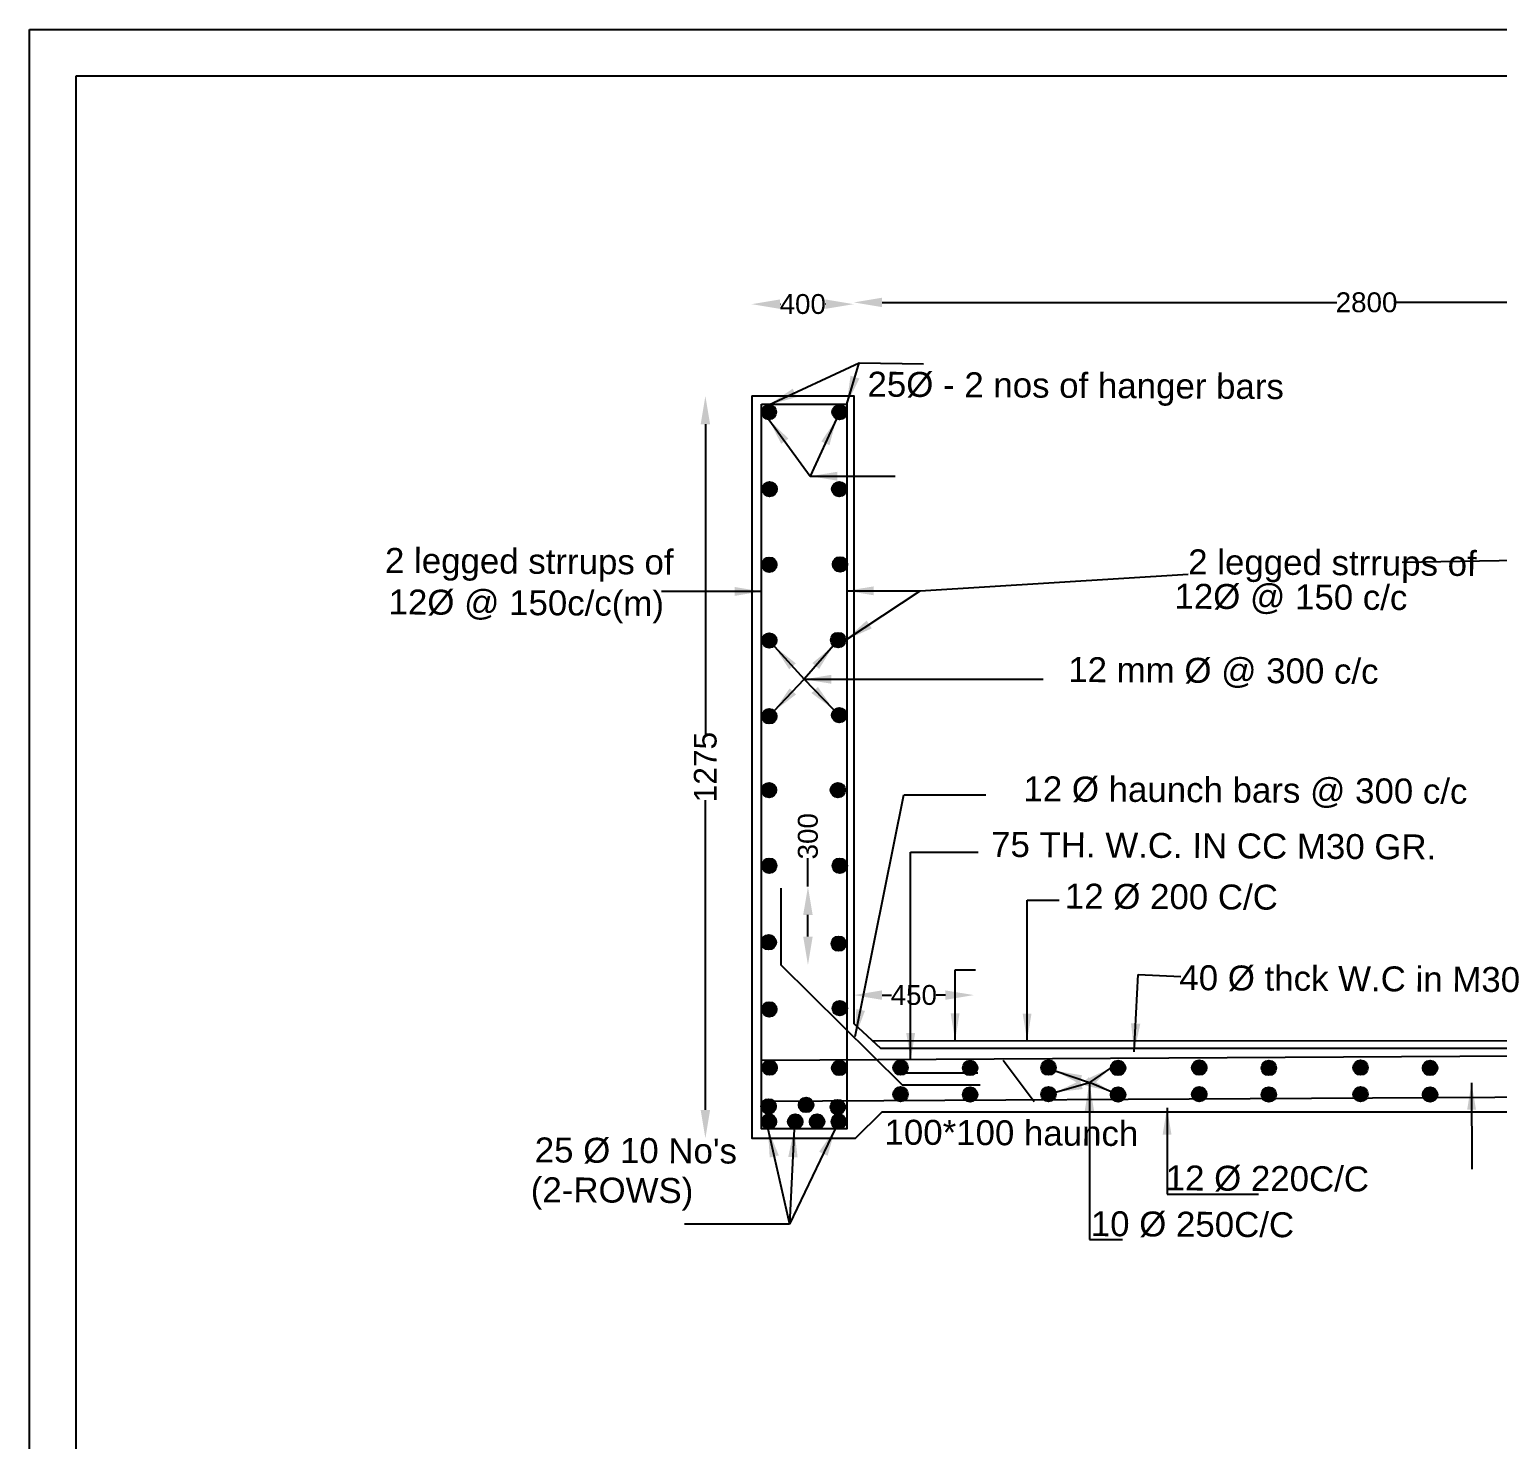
# Model space of a CAD drawing. Header units: millimetres. Extents: x 119690 to 138539, y -2815 to 10204.
# Drawn here: x 119690 to 124864, y 5234 to 10204 of the extents above; entities that cross this region are included whole.
import ezdxf

# ---------------------------------------------------------------- set-up
doc = ezdxf.new("R2010")
doc.units = ezdxf.units.MM
doc.header["$MEASUREMENT"] = 0
doc.layers.add('DRAWING', color=7, linetype='Continuous')
doc.layers.add('TEXT', color=7, linetype='Continuous')
doc.styles.get("Standard").update_dxf_attribs({"font": 'arial.ttf'})
doc.dimstyles.get("Standard").update_dxf_attribs({"dimtxt": 110, "dimasz": 100, "dimexe": 0.18, "dimexo": 0.0625, "dimgap": 0.09, "dimtad": 0, "dimdec": 0, "dimzin": 0, "dimdsep": 46, "dimtxsty": 'Standard', "dimcen": 0.09, "dimse1": 1, "dimse2": 1, "dimadec": 0, "dimazin": 0, "dimtfac": 1, "dimtdec": 0, "dimtofl": 0, "dimtmove": 0, "dimatfit": 3, "dimfxl": 1, "dimtolj": 1, "dimtzin": 0, "dimarcsym": 0})

# ---------------------------------------------------------------- blocks, each defined once
blk = doc.blocks.new('*D28')
at = {"layer": 'Defpoints', "color": 0}
for p in [(122235.1, 8912.1), (122071.8, 6295.7), (122235.1, 6295.7)]:
    blk.add_point(p, dxfattribs=at)
at = {"layer": 'TEXT', "color": 0, "lineweight": -2}
for p, q in [((122071.8, 8812.1), (122071.8, 7720)), ((122071.8, 6395.7), (122071.8, 7487.8))]:
    blk.add_line(p, q, dxfattribs=at)
at = {"layer": 'TEXT', "color": 0}
for points in [[(122055.2, 8812.1), (122088.5, 8812.1), (122071.8, 8912.1)], [(122055.2, 6395.7), (122088.5, 6395.7), (122071.8, 6295.7)]]:
    blk.add_solid(points, dxfattribs=at)
at = {"layer": 'TEXT', "color": 0, "insert": (122071.8, 7603.9), "char_height": 80, "attachment_point": 5, "rotation": 90}
blk.add_mtext('\\A1;1275', dxfattribs=at)
blk = doc.blocks.new('*D26')
at = {"layer": 'Defpoints', "color": 0}
for p in [(122420.1, 7182.8), (122433.2, 7182.8), (122422.9, 6906.4)]:
    blk.add_point(p, dxfattribs=at)
at = {"layer": 'DRAWING', "color": 0, "lineweight": -2}
for p, q in [((122433.2, 7182.8), (122433.2, 7282.8)), ((122433.2, 7006.4), (122433.2, 7082.8))]:
    blk.add_line(p, q, dxfattribs=at)
at = {"layer": 'DRAWING', "color": 0}
for points in [[(122416.5, 7082.8), (122449.8, 7082.8), (122433.2, 7182.8)], [(122416.5, 7006.4), (122449.8, 7006.4), (122433.2, 6906.4)]]:
    blk.add_solid(points, dxfattribs=at)
at = {"layer": 'DRAWING', "color": 0, "insert": (122433.2, 7360.1), "char_height": 70, "attachment_point": 5, "rotation": 90}
blk.add_mtext('\\A1;300', dxfattribs=at)
blk = doc.blocks.new('*D30')
at = {"layer": 'Defpoints', "color": 0}
for p in [(122594.7, 9241.5), (122594.7, 8912.1), (126158.1, 8939)]:
    blk.add_point(p, dxfattribs=at)
at = {"layer": 'DRAWING', "color": 0, "lineweight": -2}
for p, q in [((122694.7, 9241.5), (124296.6, 9241.5)), ((126058.1, 9241.5), (124506.8, 9241.5))]:
    blk.add_line(p, q, dxfattribs=at)
at = {"layer": 'DRAWING', "color": 0}
for points in [[(122694.7, 9258.2), (122694.7, 9224.8), (122594.7, 9241.5)], [(126058.1, 9258.2), (126058.1, 9224.8), (126158.1, 9241.5)]]:
    blk.add_solid(points, dxfattribs=at)
at = {"layer": 'DRAWING', "color": 0, "insert": (124401.7, 9241.5), "char_height": 70, "attachment_point": 5}
blk.add_mtext('\\A1;2800', dxfattribs=at)
blk = doc.blocks.new('*D27')
at = {"layer": 'Defpoints', "color": 0}
for p in [(122235.1, 9235.4), (122235.1, 8912.1), (122594.7, 8912.1)]:
    blk.add_point(p, dxfattribs=at)
at = {"layer": 'DRAWING', "color": 0, "lineweight": -2}
for p, q in [((122335.1, 9235.4), (122336.2, 9235.4)), ((122494.7, 9235.4), (122493.6, 9235.4))]:
    blk.add_line(p, q, dxfattribs=at)
at = {"layer": 'DRAWING', "color": 0}
for points in [[(122335.1, 9252), (122335.1, 9218.7), (122235.1, 9235.4)], [(122494.7, 9252), (122494.7, 9218.7), (122594.7, 9235.4)]]:
    blk.add_solid(points, dxfattribs=at)
at = {"layer": 'DRAWING', "color": 0, "insert": (122414.9, 9235.4), "char_height": 70, "attachment_point": 5}
blk.add_mtext('\\A1;400', dxfattribs=at)
blk = doc.blocks.new('*D35')
at = {"layer": 'Defpoints', "color": 0}
for p in [(122594.7, 6803.7), (123017.7, 6802.6), (123017.7, 6800.3)]:
    blk.add_point(p, dxfattribs=at)
at = {"layer": 'DRAWING', "color": 0, "lineweight": -2}
for p, q in [((122694.7, 6800.3), (122727.5, 6800.3)), ((122917.7, 6800.3), (122884.9, 6800.3))]:
    blk.add_line(p, q, dxfattribs=at)
at = {"layer": 'DRAWING', "color": 0}
for points in [[(122694.7, 6816.9), (122694.7, 6783.6), (122594.7, 6800.3)], [(122917.7, 6816.9), (122917.7, 6783.6), (123017.7, 6800.3)]]:
    blk.add_solid(points, dxfattribs=at)
at = {"layer": 'DRAWING', "color": 0, "insert": (122806.2, 6800.3), "char_height": 70, "attachment_point": 5}
blk.add_mtext('\\A1;450', dxfattribs=at)

msp = doc.modelspace()

# ---------------------------------------------------------------- hatches: boundary and pattern name
at = {"layer": 'DRAWING'}
h = msp.add_hatch(color=256, dxfattribs=at)
h.paths.add_polyline_path([(122321.4, 8854.8, 0.183648), (122314.8, 8871.9), (122276.3, 8871.9, 0.106401), (122271, 8862.4), (122271, 8847.1, 0.85914)])
h.paths.add_polyline_path([(122276.3, 8871.9), (122314.8, 8871.9, 0.449154)])
h = msp.add_hatch(color=256, dxfattribs=at)
h.paths.add_polyline_path([(122570.7, 8854.8, 0.183648), (122564.2, 8871.9), (122525.7, 8871.9, 0.106401), (122520.3, 8862.4), (122520.3, 8847.1, 0.85914)])
h.paths.add_polyline_path([(122525.7, 8871.9), (122564.2, 8871.9, 0.449154)])
h = msp.add_hatch(color=256, dxfattribs=at)
h.paths.add_polyline_path([(122323.9, 8583.6, 0.183648), (122317.4, 8600.7), (122278.9, 8600.7, 0.106401), (122273.5, 8591.3), (122273.5, 8575.9, 0.85914)])
h.paths.add_polyline_path([(122278.9, 8600.7), (122317.4, 8600.7, 0.449154)])
h = msp.add_hatch(color=256, dxfattribs=at)
h.paths.add_polyline_path([(122569.4, 8583.6, 0.183648), (122562.9, 8600.7), (122524.3, 8600.7, 0.106401), (122519, 8591.3), (122519, 8575.9, 0.85914)])
h.paths.add_polyline_path([(122524.3, 8600.7), (122562.9, 8600.7, 0.449154)])
h = msp.add_hatch(color=256, dxfattribs=at)
h.paths.add_polyline_path([(122322.7, 8317.1, 0.183648), (122316.2, 8334.3), (122277.6, 8334.3, 0.106401), (122272.3, 8324.8), (122272.3, 8309.5, 0.85914)])
h.paths.add_polyline_path([(122277.6, 8334.3), (122316.2, 8334.3, 0.449154)])
h = msp.add_hatch(color=256, dxfattribs=at)
h.paths.add_polyline_path([(122572, 8318.4, 0.183648), (122565.5, 8335.6), (122527, 8335.6, 0.106401), (122521.6, 8326.1), (122521.6, 8310.8, 0.85914)])
h.paths.add_polyline_path([(122527, 8335.6), (122565.5, 8335.6, 0.449154)])
h = msp.add_hatch(color=256, dxfattribs=at)
h.paths.add_polyline_path([(122322.7, 8050.2, 0.183648), (122316.2, 8067.3), (122277.6, 8067.3, 0.106401), (122272.3, 8057.9), (122272.3, 8042.5, 0.85914)])
h.paths.add_polyline_path([(122277.6, 8067.3), (122316.2, 8067.3, 0.449154)])
h = msp.add_hatch(color=256, dxfattribs=at)
h.paths.add_polyline_path([(122565.5, 8051.5, 0.183648), (122559, 8068.6), (122520.4, 8068.6, 0.106401), (122515.1, 8059.2), (122515.1, 8043.8, 0.85914)])
h.paths.add_polyline_path([(122520.4, 8068.6), (122559, 8068.6, 0.449154)])
h = msp.add_hatch(color=256, dxfattribs=at)
h.paths.add_polyline_path([(122322.7, 7783, 0.183648), (122316.2, 7800.1), (122277.6, 7800.1, 0.106401), (122272.3, 7790.7), (122272.3, 7775.3, 0.85914)])
h.paths.add_polyline_path([(122277.6, 7800.1), (122316.2, 7800.1, 0.449154)])
h = msp.add_hatch(color=256, dxfattribs=at)
h.paths.add_polyline_path([(122569.4, 7786.9, 0.183648), (122562.9, 7804), (122524.3, 7804, 0.106401), (122519, 7794.6), (122519, 7779.2, 0.85914)])
h.paths.add_polyline_path([(122524.3, 7804), (122562.9, 7804, 0.449154)])
h = msp.add_hatch(color=256, dxfattribs=at)
h.paths.add_polyline_path([(122321.8, 7522.7, 0.183648), (122315.3, 7539.8), (122276.7, 7539.8, 0.106401), (122271.4, 7530.3), (122271.4, 7515, 0.85914)])
h.paths.add_polyline_path([(122276.7, 7539.8), (122315.3, 7539.8, 0.449154)])
h = msp.add_hatch(color=256, dxfattribs=at)
h.paths.add_polyline_path([(122564.5, 7522.7, 0.183648), (122558, 7539.8), (122519.5, 7539.8, 0.106401), (122514.1, 7530.3), (122514.1, 7515, 0.85914)])
h.paths.add_polyline_path([(122519.5, 7539.8), (122558, 7539.8, 0.449154)])
h = msp.add_hatch(color=256, dxfattribs=at)
h.paths.add_polyline_path([(122322.6, 7256.2, 0.183648), (122316.1, 7273.3), (122277.6, 7273.3, 0.106401), (122272.2, 7263.9), (122272.2, 7248.5, 0.85914)])
h.paths.add_polyline_path([(122277.6, 7273.3), (122316.1, 7273.3, 0.449154)])
h = msp.add_hatch(color=256, dxfattribs=at)
h.paths.add_polyline_path([(122571, 7256.2, 0.183648), (122564.5, 7273.3), (122526, 7273.3, 0.106401), (122520.6, 7263.9), (122520.6, 7248.5, 0.85914)])
h.paths.add_polyline_path([(122526, 7273.3), (122564.5, 7273.3, 0.449154)])
h = msp.add_hatch(color=256, dxfattribs=at)
h.paths.add_polyline_path([(122321, 6986.4, 0.183648), (122314.5, 7003.6), (122276, 7003.6, 0.106401), (122270.6, 6994.1), (122270.6, 6978.8, 0.85914)])
h.paths.add_polyline_path([(122276, 7003.6), (122314.5, 7003.6, 0.449154)])
h = msp.add_hatch(color=256, dxfattribs=at)
h.paths.add_polyline_path([(122567.7, 6981.6, 0.183648), (122561.2, 6998.7), (122522.7, 6998.7, 0.106401), (122517.4, 6989.2), (122517.4, 6973.9, 0.85914)])
h.paths.add_polyline_path([(122522.7, 6998.7), (122561.2, 6998.7, 0.449154)])
h = msp.add_hatch(color=256, dxfattribs=at)
h.paths.add_polyline_path([(122571, 6754.1, 0.183648), (122564.5, 6771.2), (122526, 6771.2, 0.106401), (122520.6, 6761.8), (122520.6, 6746.4, 0.85914)])
h.paths.add_polyline_path([(122526, 6771.2), (122564.5, 6771.2, 0.449154)])
h = msp.add_hatch(color=256, dxfattribs=at)
h.paths.add_polyline_path([(122322.7, 6750, 0.183648), (122316.2, 6767.2), (122277.6, 6767.2, 0.106401), (122272.3, 6757.7), (122272.3, 6742.4, 0.85914)])
h.paths.add_polyline_path([(122277.6, 6767.2), (122316.2, 6767.2, 0.449154)])
h = msp.add_hatch(color=256, dxfattribs=at)
h.paths.add_polyline_path([(122324, 6544.6, 0.183648), (122317.5, 6561.7), (122279, 6561.7, 0.106401), (122273.6, 6552.3), (122273.6, 6536.9, 0.85914)])
h.paths.add_polyline_path([(122279, 6561.7), (122317.5, 6561.7, 0.449154)])
h = msp.add_hatch(color=256, dxfattribs=at)
h.paths.add_polyline_path([(122569.1, 6543.6, 0.183648), (122562.6, 6560.7), (122524, 6560.7, 0.106401), (122518.7, 6551.3), (122518.7, 6535.9, 0.85914)])
h.paths.add_polyline_path([(122524, 6560.7), (122562.6, 6560.7, 0.449154)])
h = msp.add_hatch(color=256, dxfattribs=at)
h.paths.add_polyline_path([(122785.3, 6544.6, 0.183648), (122778.8, 6561.7), (122740.3, 6561.7, 0.106401), (122734.9, 6552.3), (122734.9, 6536.9, 0.85914)])
h.paths.add_polyline_path([(122740.3, 6561.7), (122778.8, 6561.7, 0.449154)])
h = msp.add_hatch(color=256, dxfattribs=at)
h.paths.add_polyline_path([(123030.3, 6543.6, 0.183648), (123023.8, 6560.7), (122985.3, 6560.7, 0.106401), (122979.9, 6551.3), (122979.9, 6535.9, 0.85914)])
h.paths.add_polyline_path([(122985.3, 6560.7), (123023.8, 6560.7, 0.449154)])
h = msp.add_hatch(color=256, dxfattribs=at)
h.paths.add_polyline_path([(123306.7, 6544.6, 0.183648), (123300.1, 6561.7), (123261.6, 6561.7, 0.106401), (123256.3, 6552.3), (123256.3, 6536.9, 0.85914)])
h.paths.add_polyline_path([(123261.6, 6561.7), (123300.1, 6561.7, 0.449154)])
h = msp.add_hatch(color=256, dxfattribs=at)
h.paths.add_polyline_path([(123551.7, 6543.6, 0.183648), (123545.2, 6560.7), (123506.6, 6560.7, 0.106401), (123501.3, 6551.3), (123501.3, 6535.9, 0.85914)])
h.paths.add_polyline_path([(123506.6, 6560.7), (123545.2, 6560.7, 0.449154)])
h = msp.add_hatch(color=256, dxfattribs=at)
h.paths.add_polyline_path([(123838.1, 6544.6, 0.183648), (123831.6, 6561.7), (123793.1, 6561.7, 0.106401), (123787.7, 6552.3), (123787.7, 6536.9, 0.85914)])
h.paths.add_polyline_path([(123793.1, 6561.7), (123831.6, 6561.7, 0.449154)])
h = msp.add_hatch(color=256, dxfattribs=at)
h.paths.add_polyline_path([(124083.1, 6543.6, 0.183648), (124076.6, 6560.7), (124038.1, 6560.7, 0.106401), (124032.8, 6551.3), (124032.8, 6535.9, 0.85914)])
h.paths.add_polyline_path([(124038.1, 6560.7), (124076.6, 6560.7, 0.449154)])
h = msp.add_hatch(color=256, dxfattribs=at)
h.paths.add_polyline_path([(124406.3, 6544.6, 0.183648), (124399.8, 6561.7), (124361.2, 6561.7, 0.106401), (124355.9, 6552.3), (124355.9, 6536.9, 0.85914)])
h.paths.add_polyline_path([(124361.2, 6561.7), (124399.8, 6561.7, 0.449154)])
h = msp.add_hatch(color=256, dxfattribs=at)
h.paths.add_polyline_path([(124651.3, 6543.6, 0.183648), (124644.8, 6560.7), (124606.3, 6560.7, 0.106401), (124600.9, 6551.3), (124600.9, 6535.9, 0.85914)])
h.paths.add_polyline_path([(124606.3, 6560.7), (124644.8, 6560.7, 0.449154)])
h = msp.add_hatch(color=256, dxfattribs=at)
h.paths.add_polyline_path([(122785.3, 6450.9, 0.183648), (122778.8, 6468.1), (122740.3, 6468.1, 0.106401), (122734.9, 6458.6), (122734.9, 6443.3, 0.85914)])
h.paths.add_polyline_path([(122740.3, 6468.1), (122778.8, 6468.1, 0.449154)])
h = msp.add_hatch(color=256, dxfattribs=at)
h.paths.add_polyline_path([(123030.3, 6449.9, 0.183648), (123023.8, 6467.1), (122985.3, 6467.1, 0.106401), (122979.9, 6457.6), (122979.9, 6442.3, 0.85914)])
h.paths.add_polyline_path([(122985.3, 6467.1), (123023.8, 6467.1, 0.449154)])
h = msp.add_hatch(color=256, dxfattribs=at)
h.paths.add_polyline_path([(123306.7, 6450.9, 0.183648), (123300.1, 6468.1), (123261.6, 6468.1, 0.106401), (123256.3, 6458.6), (123256.3, 6443.3, 0.85914)])
h.paths.add_polyline_path([(123261.6, 6468.1), (123300.1, 6468.1, 0.449154)])
h = msp.add_hatch(color=256, dxfattribs=at)
h.paths.add_polyline_path([(123551.7, 6449.9, 0.183648), (123545.2, 6467.1), (123506.6, 6467.1, 0.106401), (123501.3, 6457.6), (123501.3, 6442.3, 0.85914)])
h.paths.add_polyline_path([(123506.6, 6467.1), (123545.2, 6467.1, 0.449154)])
h = msp.add_hatch(color=256, dxfattribs=at)
h.paths.add_polyline_path([(123838.1, 6450.9, 0.183648), (123831.6, 6468.1), (123793.1, 6468.1, 0.106401), (123787.7, 6458.6), (123787.7, 6443.3, 0.85914)])
h.paths.add_polyline_path([(123793.1, 6468.1), (123831.6, 6468.1, 0.449154)])
h = msp.add_hatch(color=256, dxfattribs=at)
h.paths.add_polyline_path([(124083.1, 6449.9, 0.183648), (124076.6, 6467.1), (124038.1, 6467.1, 0.106401), (124032.8, 6457.6), (124032.8, 6442.3, 0.85914)])
h.paths.add_polyline_path([(124038.1, 6467.1), (124076.6, 6467.1, 0.449154)])
h = msp.add_hatch(color=256, dxfattribs=at)
h.paths.add_polyline_path([(124406.3, 6450.9, 0.183648), (124399.8, 6468.1), (124361.2, 6468.1, 0.106401), (124355.9, 6458.6), (124355.9, 6443.3, 0.85914)])
h.paths.add_polyline_path([(124361.2, 6468.1), (124399.8, 6468.1, 0.449154)])
h = msp.add_hatch(color=256, dxfattribs=at)
h.paths.add_polyline_path([(124651.3, 6449.9, 0.183648), (124644.8, 6467.1), (124606.3, 6467.1, 0.106401), (124600.9, 6457.6), (124600.9, 6442.3, 0.85914)])
h.paths.add_polyline_path([(124606.3, 6467.1), (124644.8, 6467.1, 0.449154)])
h = msp.add_hatch(color=256, dxfattribs=at)
h.paths.add_polyline_path([(122270.1, 6400.4, 0.85914), (122320.5, 6408, 0.186928), (122313.7, 6425.4), (122275.4, 6425.2, 0.106793), (122270.1, 6415.7)])
h.paths.add_polyline_path([(122313.7, 6425.4, 0.444884), (122275.4, 6425.2)])
h = msp.add_hatch(color=256, dxfattribs=at)
h.paths.add_polyline_path([(122448.7, 6426.2, 0.576652), (122404.1, 6425.9)])
h.paths.add_polyline_path([(122404.1, 6425.9, 0.130503), (122400.7, 6413.1, 1), (122452.2, 6413.1, 0.133335), (122448.7, 6426.2)])
for points in [[(122538.3, 6380.1, -0.034559), (122541.8, 6380.4, 0.374296), (122564.1, 6405.9, 0.23987), (122553.5, 6426.7), (122522.9, 6426.6, 0.236928), (122512.5, 6405.9, 0.414214)], [(122553.5, 6426.7, 0.328437), (122522.9, 6426.6)], [(122321.6, 6354.6, 1), (122270.1, 6354.6, 0.374296), (122292.3, 6329), (122299.4, 6329, 0.374296)], [(122516.1, 6354.6, 0.374296), (122538.3, 6329), (122545.4, 6329, 0.374296), (122567.6, 6354.6, 0.414214), (122541.8, 6380.4, -0.034559), (122538.3, 6380.1, 0.374296)]]:
    msp.add_hatch(color=256, dxfattribs=at).paths.add_polyline_path(points)
h = msp.add_hatch(color=256, dxfattribs=at)
h.paths.add_polyline_path([(122410.9, 6367.6, 0.576652), (122366.3, 6367.4)])
h.paths.add_polyline_path([(122366.3, 6367.4, 0.130503), (122362.9, 6354.6, 1), (122414.4, 6354.6, 0.133335), (122410.9, 6367.6)])
h = msp.add_hatch(color=256, dxfattribs=at)
h.paths.add_polyline_path([(122487.5, 6367.6, 0.576652), (122442.9, 6367.4)])
h.paths.add_polyline_path([(122442.9, 6367.4, 0.130503), (122439.5, 6354.6, 1), (122491, 6354.6, 0.133335), (122487.5, 6367.6)])

# ---------------------------------------------------------------- linework, layer by layer
for points in [[(119689.5, 10203.9), (138539.3, 10203.9), (138539.3, -2814.7), (119689.5, -2814.7)], [(119853.9, 10039.5), (138375, 10039.5), (138375, -2650.4), (119853.9, -2650.4)], [(122270.1, 8882.5), (122569.7, 8882.5), (122569.7, 6329), (122270.1, 6329)], [(122270.1, 6571.4), (126576.2, 6595.4), (126576.2, 6449.1), (122270.1, 6425.2)]]:
    msp.add_lwpolyline(points, close=True, dxfattribs=at)
for points in [[(122235.1, 8912.1), (122594.7, 8912.1), (122594.7, 6700.3), (122689.2, 6613.2), (126067.7, 6613.2)], [(122235.1, 8912.1), (122235.1, 6295.7), (122600.6, 6295.7), (122694.3, 6389), (126073.4, 6389)], [(125687.7, 8344.3), (124526.9, 8325.2)], [(122828.9, 8225.1), (123773, 8283.4)], [(122768.3, 7913.3), (123262.2, 7913.3)], [(122337.2, 7177.7), (122337.2, 6906.4), (122765.6, 6483.8), (123040.6, 6483.8)], [(122659.4, 6640.6), (126099.4, 6639.3)], [(123121.7, 6571.4), (123230.7, 6425.2)], [(122763.7, 6526.2), (123032.2, 6526.2)], [(123699, 6098.9), (124021.5, 6098.9)]]:
    msp.add_lwpolyline(points, dxfattribs=at)
for centre in [(122295.6, 8854.8), (122544.9, 8854.8), (122298.1, 8583.6), (122543.6, 8583.6), (122296.9, 8317.1), (122546.2, 8318.4), (122296.9, 8050.2), (122539.7, 8051.5), (122296.9, 7783), (122543.6, 7786.9), (122296, 7522.7), (122538.7, 7522.7), (122296.8, 7256.2), (122545.3, 7256.2), (122295.2, 6986.4), (122542, 6981.6), (122545.3, 6754.1), (122296.9, 6750), (122298.3, 6544.6), (122543.3, 6543.6), (122759.5, 6544.6), (123004.6, 6543.6), (123280.9, 6544.6), (123525.9, 6543.6), (123812.3, 6544.6), (124057.4, 6543.6), (124380.5, 6544.6), (124625.5, 6543.6), (122759.5, 6450.9), (123004.6, 6449.9), (123280.9, 6450.9), (123525.9, 6449.9), (123812.3, 6450.9), (124057.4, 6449.9), (124380.5, 6450.9), (124625.5, 6449.9), (122294.7, 6408), (122426.5, 6413.1), (122538.3, 6405.9), (122295.9, 6354.6), (122388.6, 6354.6), (122388.6, 6354.6), (122465.2, 6354.6), (122465.2, 6354.6), (122541.8, 6354.6)]:
    msp.add_circle(centre, 25.8, dxfattribs=at)

# ---------------------------------------------------------------- texts
for s, height, p in [('25Ø - 2 nos of hanger bars', 87.884, (122642.9, 8909.6)), ('2 legged strrups of ', 87.884, (120942.5, 8288.4)), ('2 legged strrups of ', 87.884, (123773, 8283.4)), ('12Ø @ 150c/c(m)', 87.884, (120955.1, 8142.2)), ('12Ø @ 150 c/c', 87.884, (123724.6, 8162.3)), ('12 mm Ø @ 300 c/c', 87.884, (123350.3, 7903.8)), ('12 Ø haunch bars @ 300 c/c', 87.884, (123192.4, 7483.7)), ('75 TH. W.C. IN CC M30 GR.', 87.884, (123078.4, 7287.5)), ('12 Ø 200 C/C', 87.884, (123338.4, 7105.6)), ('40 Ø thck W.C in M30', 87.884, (123741.9, 6818)), ('100*100 haunch', 87.884, (122702.8, 6273.6)), ("25 Ø 10 No's", 87.884, (121470.2, 6210.8)), ('(2-ROWS)', 87.88, (121456.3, 6070.7)), ('12 Ø 220C/C', 87.884, (123693.7, 6112.3)), ('10 Ø 250C/C', 87.884, (123429.7, 5951))]:
    msp.add_text(s, height=height, rotation=359.6571, dxfattribs=at).set_placement(p)

# ---------------------------------------------------------------- dimensions: what is measured, and where the dimension line sits
for base, p1, p2, text, picture, middle in [((122235.1, 9235.4), (122594.7, 8912.1), (122235.1, 8912.1), '400', '*D27', (122414.9, 9235.4)), ((123017.7, 6800.3), (122594.7, 6803.7), (123017.7, 6802.6), '450', '*D35', (122806.2, 6800.3))]:
    dim = msp.add_linear_dim(base=base, p1=p1, p2=p2, text=text, dimstyle='Standard', override={"dimtxt": 70, "dimfxl": 2000}, dxfattribs=at)
    dim.commit()
    dim.dimension.update_dxf_attribs({"geometry": picture, "text_midpoint": middle})
dim = msp.add_linear_dim(base=(122594.7, 9241.5), p1=(126158.1, 8939), p2=(122594.7, 8912.1), text='2800', dimstyle='Standard', override={"dimtxt": 70, "dimfxl": 2000}, dxfattribs=at)
dim.commit()
dim.dimension.update_dxf_attribs({"geometry": '*D30', "text_midpoint": (124401.7, 9241.5), "dimtype": 160})
dim = msp.add_linear_dim(base=(122433.2, 7182.8), p1=(122422.9, 6906.4), p2=(122420.1, 7182.8), angle=90, text='300', dimstyle='Standard', override={"dimtxt": 70, "dimfxl": 2000}, dxfattribs=at)
dim.commit()
dim.dimension.update_dxf_attribs({"geometry": '*D26', "text_midpoint": (122433.2, 7360.1)})
at = {"layer": 'TEXT'}
dim = msp.add_linear_dim(base=(122071.8, 6295.7), p1=(122235.1, 8912.1), p2=(122235.1, 6295.7), angle=90, text='1275', dimstyle='Standard', override={"dimtxt": 80, "dimfxl": 2000}, dxfattribs=at)
dim.commit()
dim.dimension.update_dxf_attribs({"geometry": '*D28', "text_midpoint": (122071.8, 7603.9)})

# ---------------------------------------------------------------- leaders
at = {"layer": 'DRAWING'}
for points, override in [([(122295.6, 8880.5), (122614, 9028.1)], {"dimgap": 0.09, "dimtad": 0}), ([(122569.7, 8882.5), (122614, 9028.1), (122840.6, 9024.6)], {"dimgap": 0.09, "dimtad": 0}), ([(122295.6, 8829), (122441.6, 8629)], {"dimasz": 95, "dimgap": 0.09, "dimtad": 0, "dimfxl": 2000, "dimarcsym": 1}), ([(122534.2, 8831.3), (122441.6, 8629)], {"dimasz": 95, "dimgap": 0.09, "dimtad": 0, "dimfxl": 2000, "dimarcsym": 1}), ([(122441.6, 8629), (122740.7, 8629)], {"dimasz": 95, "dimgap": 0.09, "dimtad": 0, "dimfxl": 2000, "dimarcsym": 1}), ([(122270.1, 8222.9), (121917.3, 8222.9)], {"dimasz": 95, "dimgap": 0.09, "dimtad": 0, "dimfxl": 2000, "dimarcsym": 1}), ([(122569.7, 8225.1), (122828.9, 8225.1)], {"dimasz": 95, "dimgap": 0.09, "dimtad": 0, "dimfxl": 2000, "dimarcsym": 1}), ([(122565.5, 8051.5), (122828.9, 8225.1)], {"dimgap": 0.09, "dimtad": 0}), ([(122314.8, 8029.3), (122420.4, 7913.3)], {"dimasz": 95, "dimgap": 0.09, "dimtad": 0, "dimfxl": 2000, "dimarcsym": 1}), ([(122522.9, 8032), (122420.4, 7913.3)], {"dimasz": 95, "dimgap": 0.09, "dimtad": 0, "dimfxl": 2000, "dimarcsym": 1}), ([(122420.4, 7913.3), (122768.3, 7913.3)], {"dimasz": 95, "dimgap": 0.09, "dimtad": 0, "dimfxl": 2000, "dimarcsym": 1}), ([(122314.6, 7801.7), (122420.4, 7913.3)], {"dimasz": 95, "dimgap": 0.09, "dimtad": 0, "dimfxl": 2000, "dimarcsym": 1}), ([(122523.1, 7807.2), (122420.4, 7913.3)], {"dimasz": 95, "dimgap": 0.09, "dimtad": 0, "dimfxl": 2000, "dimarcsym": 1}), ([(122600, 6654.7), (122771.7, 7505.9), (123060, 7505.9)], {"dimasz": 95, "dimgap": 0.09, "dimtad": 0, "dimfxl": 2000, "dimarcsym": 1}), ([(122795.2, 6571.4), (122795.2, 7304.2), (123033, 7304.2)], {"dimasz": 95, "dimgap": 0.09, "dimtad": 0, "dimfxl": 2000, "dimarcsym": 1}), ([(123205.5, 6640.4), (123205.5, 7135.4), (123318.8, 7135.4)], {"dimasz": 95, "dimgap": 0.09, "dimtad": 0, "dimfxl": 2000, "dimarcsym": 1}), ([(122951.8, 6640.5), (122951.8, 6889.5), (123023.5, 6889.5)], {"dimasz": 95, "dimgap": 0.09, "dimtad": 0, "dimfxl": 2000, "dimarcsym": 1}), ([(123583, 6600.3), (123596.8, 6872.7), (123747.7, 6865.5)], {"dimgap": 0.09, "dimtad": 0}), ([(123304.2, 6533.7), (123425.1, 6492.2)], {"dimasz": 95, "dimgap": 0.09, "dimtad": 0, "dimfxl": 2000, "dimarcsym": 1}), ([(123500.1, 6543.6), (123425.1, 6492.2)], {"dimasz": 95, "dimgap": 0.09, "dimtad": 0, "dimfxl": 2000, "dimarcsym": 1}), ([(123305.7, 6458), (123425.1, 6492.2)], {"dimasz": 95, "dimgap": 0.09, "dimtad": 0, "dimfxl": 2000, "dimarcsym": 1}), ([(123502.1, 6459.9), (123425.1, 6492.2)], {"dimasz": 95, "dimgap": 0.09, "dimtad": 0, "dimfxl": 2000, "dimarcsym": 1}), ([(123425.1, 6492.2), (123425.1, 5938.7), (123542, 5938.7)], {"dimgap": 0.09, "dimtad": 0, "dimfxl": 2000}), ([(124771.7, 6491.3), (124772.2, 6187.2)], {"dimasz": 95, "dimgap": 0.09, "dimtad": 0, "dimfxl": 2000, "dimarcsym": 1}), ([(123698.6, 6403), (123699, 6098.9)], {"dimasz": 95, "dimgap": 0.09, "dimtad": 0, "dimfxl": 2000, "dimarcsym": 1}), ([(122530.7, 6331.3), (122368.8, 5992.5), (121998.1, 5992.5)], {"dimgap": 0.09, "dimtad": 0, "dimfxl": 2000}), ([(122292.3, 6329), (122368.8, 5992.5)], {"dimgap": 0.09, "dimtad": 0, "dimfxl": 2000}), ([(122385.1, 6329), (122368.8, 5992.5)], {"dimgap": 0.09, "dimtad": 0, "dimfxl": 2000})]:
    msp.add_leader(points, dimstyle='Standard', override=override, dxfattribs=at)

doc.saveas('drawing.dxf')
